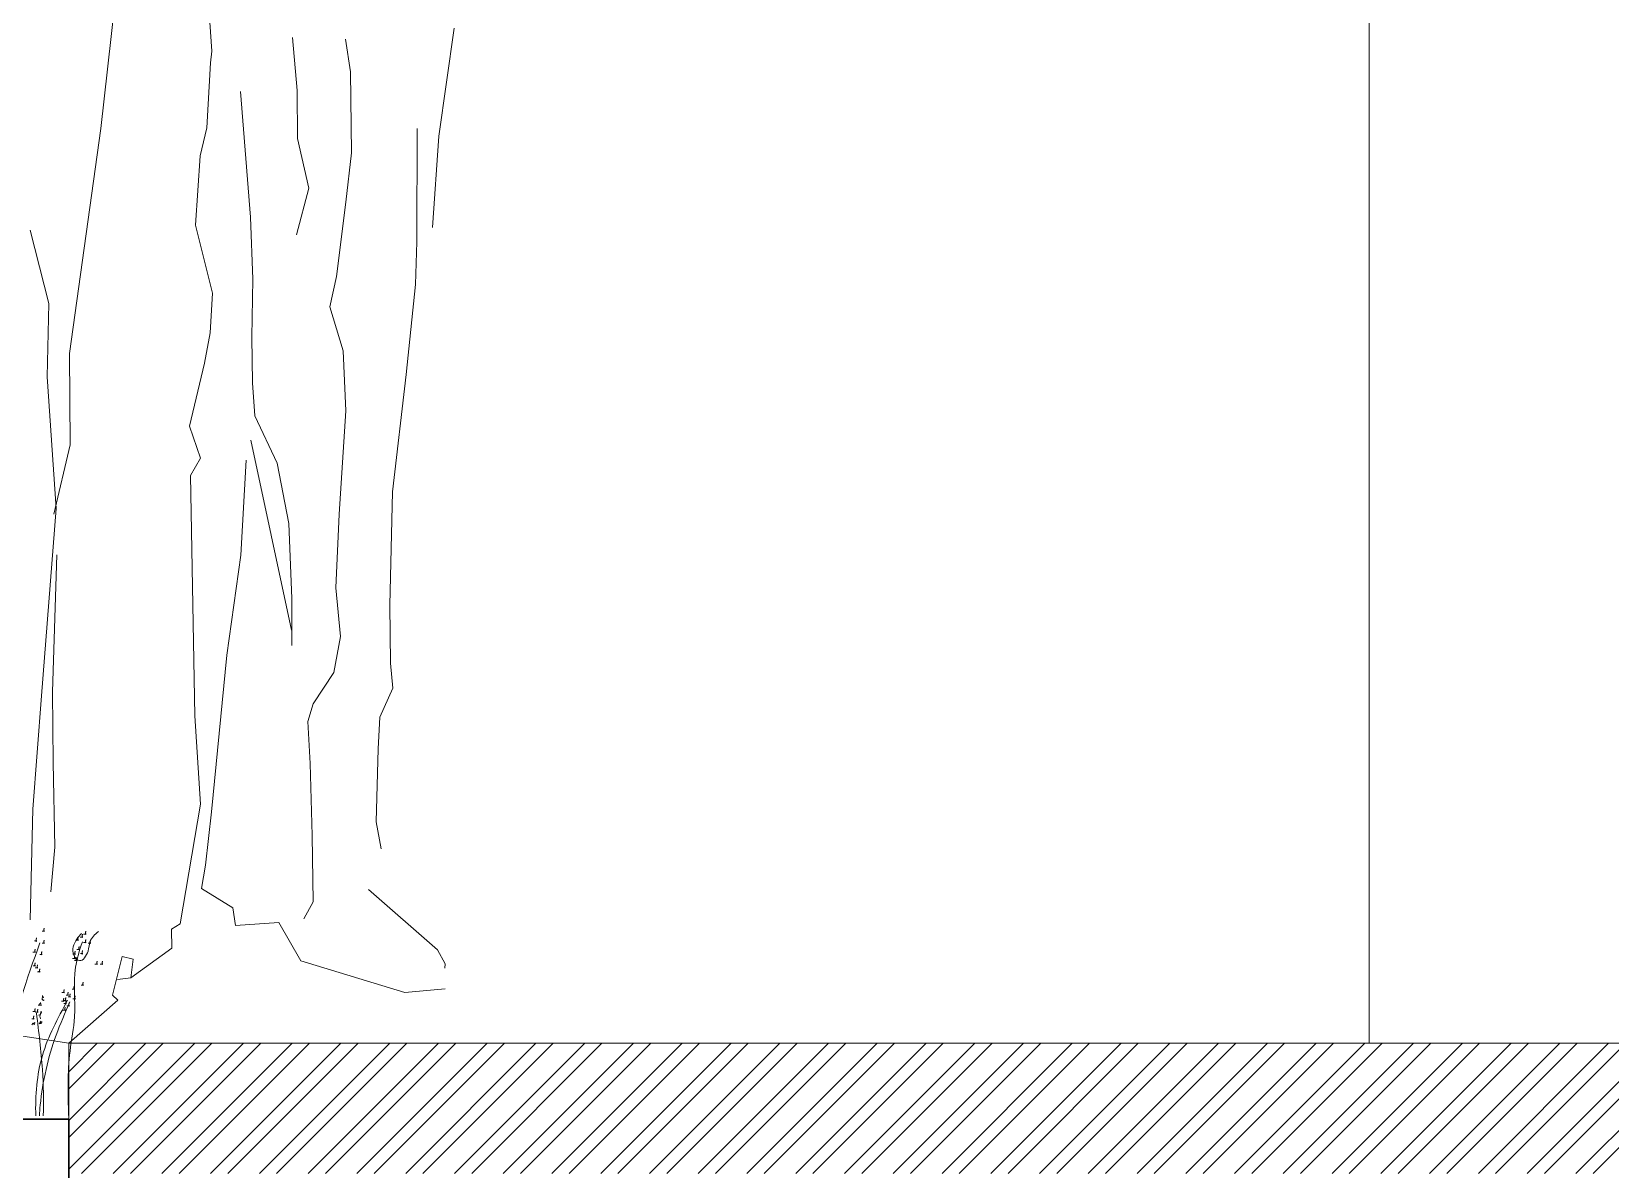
# Model space of a CAD drawing. Header units: metres. Extents: x 0 to 4415, y 1197 to 2590.
# Drawn here: x 1896.078 to 1897.532, y 1202.942 to 1203.99 of the extents above; entities that cross this region are included whole.
import ezdxf

# ---------------------------------------------------------------- set-up
doc = ezdxf.new("R2010")
doc.units = ezdxf.units.M
for name, color, linetype, lineweight in [('00-MUR', 7, 'Continuous', 30), ('AMENAGEMENT', 7, 'Continuous', 5), ('façade 03', 33, 'Continuous', 25), ('vue', 7, 'Continuous', 5)]:
    doc.layers.add(name, color=color, linetype=linetype, lineweight=lineweight)
doc.layers.add('A_VEGETATION', color=7, linetype='Continuous', lineweight=9, true_color=0x009900)

# ---------------------------------------------------------------- blocks, each defined once
blk = doc.blocks.new('Arbustes 1_coupes')
at = {"flags": 128}
for points in [[(25.968, 4.091), (25.975, 4.03), (25.924, 4.039), (25.968, 4.048), (25.975, 4.109)], [(26.146, 4.32), (26.153, 4.259), (26.102, 4.268), (26.146, 4.277), (26.153, 4.338)], [(26.941, 4.109), (26.948, 4.048), (26.896, 4.057), (26.941, 4.065), (26.948, 4.126)], [(27.046, 4.178), (27.053, 4.117), (27.002, 4.126), (27.046, 4.135), (27.053, 4.196)], [(27.124, 4.249), (27.131, 4.188), (27.079, 4.197), (27.124, 4.206), (27.131, 4.267)], [(25.933, 3.828), (25.94, 3.767), (25.889, 3.775), (25.933, 3.784), (25.94, 3.845)], [(26.092, 3.775), (26.099, 3.715), (26.048, 3.723), (26.092, 3.732), (26.099, 3.793)], [(26.146, 4.039), (26.153, 3.978), (26.102, 3.987), (26.146, 3.996), (26.153, 4.057)], [(26.871, 3.783), (26.878, 3.722), (26.826, 3.73), (26.871, 3.739), (26.878, 3.8)], [(26.967, 3.888), (26.974, 3.828), (26.922, 3.836), (26.967, 3.845), (26.974, 3.906)], [(27.046, 3.791), (27.053, 3.73), (27.002, 3.739), (27.046, 3.748), (27.053, 3.809)], [(27.124, 4.055), (27.131, 3.994), (27.079, 4.003), (27.124, 4.012), (27.131, 4.072)], [(27.232, 4.038), (27.239, 3.977), (27.187, 3.985), (27.232, 3.994), (27.239, 4.055)], [(25.933, 3.512), (25.94, 3.451), (25.889, 3.459), (25.933, 3.468), (25.94, 3.529)], [(25.987, 3.458), (25.994, 3.397), (25.942, 3.406), (25.987, 3.415), (25.994, 3.475)], [(26.039, 3.37), (26.046, 3.309), (25.994, 3.317), (26.039, 3.326), (26.046, 3.387)], [(26.861, 3.677), (26.868, 3.616), (26.817, 3.625), (26.861, 3.633), (26.868, 3.694)], [(26.906, 3.633), (26.913, 3.572), (26.861, 3.581), (26.906, 3.59), (26.913, 3.651)], [(27.389, 3.545), (27.396, 3.484), (27.344, 3.493), (27.389, 3.501), (27.396, 3.562)], [(27.513, 3.545), (27.52, 3.484), (27.468, 3.493), (27.513, 3.501), (27.52, 3.562)], [(26.85, 2.957), (26.857, 2.896), (26.805, 2.904), (26.85, 2.913), (26.857, 2.974)], [(27.061, 3.054), (27.068, 2.993), (27.016, 3.002), (27.061, 3.01), (27.068, 3.071)], [(26.104, 2.674), (26.13, 2.639), (26.146, 2.648), (26.104, 2.657), (26.111, 2.754), (26.13, 2.7)], [(26.603, 2.675), (26.61, 2.615), (26.559, 2.623), (26.603, 2.632), (26.61, 2.693)], [(26.613, 2.877), (26.62, 2.816), (26.568, 2.825), (26.613, 2.833), (26.62, 2.894)], [(26.648, 2.693), (26.655, 2.632), (26.603, 2.641), (26.648, 2.649), (26.655, 2.71)], [(26.657, 2.62), (26.664, 2.56), (26.613, 2.568), (26.657, 2.577), (26.664, 2.638)], [(26.709, 2.816), (26.716, 2.755), (26.664, 2.764), (26.709, 2.773), (26.716, 2.833)], [(26.756, 2.78), (26.763, 2.719), (26.711, 2.728), (26.756, 2.736), (26.763, 2.797)], [(26.868, 2.728), (26.875, 2.667), (26.824, 2.675), (26.868, 2.684), (26.875, 2.745)], [(25.9, 2.261), (25.907, 2.2), (25.856, 2.209), (25.9, 2.218), (25.907, 2.278)], [(25.928, 2.436), (25.935, 2.376), (25.884, 2.384), (25.928, 2.393), (25.935, 2.454)], [(25.989, 2.419), (25.996, 2.358), (25.945, 2.367), (25.989, 2.376), (25.996, 2.436)], [(26.034, 2.533), (26.076, 2.525), (26.06, 2.594), (26.05, 2.56), (26.015, 2.525)], [(26.06, 2.207), (26.05, 2.27), (26.076, 2.393), (26.085, 2.358), (26.06, 2.313), (26.015, 2.296)], [(26.632, 2.462), (26.639, 2.402), (26.587, 2.41), (26.632, 2.419), (26.639, 2.48)], [(26.728, 2.568), (26.735, 2.507), (26.683, 2.516), (26.728, 2.525), (26.735, 2.586)], [(25.874, 2.112), (25.919, 2.076), (25.928, 2.12), (25.884, 2.102), (25.858, 2.067)], [(26.034, 2.093), (26.104, 2.138), (26.06, 2.155), (26.041, 2.102), (26.085, 2.102)]]:
    blk.add_lwpolyline(points, dxfattribs=at)
blk.add_spline([(27.028, 4.213), (26.92, 4.083), (26.85, 3.704), (26.981, 3.574), (27.182, 3.799), (27.229, 4.023), (27.431, 4.261)], degree=3)
for points, knots in [([(26.05, 3.993), (25.746, 3.145), (25.274, 1.824), (25.174, 0.449), (25.186, -0.073), (25.186, -0.081)], [0, 0, 0, 0, 0.66825, 1.040569, 1.046614, 1.046614, 1.046614, 1.046614]), ([(26.718, -0.064), (26.704, 0.442), (26.682, 1.221), (26.926, 2.367), (26.796, 3.249), (26.984, 3.816), (27.049, 4.013)], [0.601503, 0.601503, 0.601503, 0.601503, 0.980125, 1.184429, 1.47469, 1.628633, 1.628633, 1.628633, 1.628633]), ([(25.944, -0.073), (25.936, 0.412), (26.005, 1.374), (26.467, 2.221), (26.697, 2.644)], [0.5905888, 0.5905888, 0.5905888, 0.5905888, 0.9488556, 1.3050598, 1.3050598, 1.3050598, 1.3050598]), ([(26.029, -0.072), (26.034, 0.012), (26.09, 0.659), (26.297, 1.576), (26.639, 2.35), (26.753, 2.609)], [0.6030171, 0.6030171, 0.6030171, 0.6030171, 0.6661195, 1.0883514, 1.3002657, 1.3002657, 1.3002657, 1.3002657]), ([(26.121, -0.071), (26.134, 0.291), (26.12, 1.099), (26.022, 1.899), (25.968, 2.339)], [0.5964257, 0.5964257, 0.5964257, 0.5964257, 0.8681547, 1.2006627, 1.2006627, 1.2006627, 1.2006627])]:
    blk.add_open_spline(points, degree=3, knots=knots)
blk = doc.blocks.new('HOM-ENF')
at = {"color": 7, "linetype": 'Continuous'}
for p, q in [((253, 425.6), (249, 487.9)), ((163.5, 466.3), (150.9, 354.2)), ((327.3, 438), (331.8, 389.3)), ((376.1, 436.4), (380.8, 406.6)), ((462.2, 347.2), (476.3, 446.6)), ((251.9, 414.8), (253, 425.6)), ((248.5, 354.9), (251.9, 414.8)), ((380.8, 406.6), (381.8, 331.9)), ((279.5, 388.2), (288.8, 272.5)), ((331.8, 389.3), (331.9, 345.2)), ((150.9, 354.2), (122, 147)), ((242.3, 329), (248.5, 354.9)), ((441.8, 250), (442.3, 354.3)), ((331.9, 345.2), (342.4, 299.4)), ((456.4, 263.1), (462.2, 347.2)), ((238.2, 265.2), (242.3, 329)), ((381.8, 331.9), (376.6, 286.5)), ((342.4, 299.4), (331.1, 256.3)), ((376.6, 286.5), (367.9, 217.8)), ((253.7, 202.6), (238.2, 265.2)), ((288.8, 272.5), (290.7, 215.6)), ((85.7, 260.6), (102.9, 193.2)), ((440.7, 210.6), (441.8, 250)), ((290.7, 215.6), (289.8, 162)), ((367.9, 217.8), (361.8, 190)), ((432.2, 127.8), (440.7, 210.6)), ((102.9, 193.2), (101.6, 125.4)), ((251.7, 166), (253.7, 202.6)), ((361.8, 190), (374, 149.6)), ((246.3, 138), (251.7, 166)), ((289.8, 162), (290.6, 120)), ((122, 147), (122.5, 63)), ((374, 149.6), (376.6, 94.1)), ((232.6, 80.2), (246.3, 138)), ((101.6, 125.4), (109.6, 4.4)), ((290.6, 120), (292.6, 89.6)), ((419.6, 19.7), (432.2, 127.8)), ((292.6, 89.6), (313.3, 45.9)), ((376.6, 94.1), (370.4, -0.9)), ((242.7, 50.6), (232.6, 80.2)), ((122.5, 63), (107.6, -1)), ((289.1, 67.1), (326.6, -107.7)), ((233.6, 34.7), (242.7, 50.6)), ((284.8, 48.8), (279.9, -38.8)), ((313.3, 45.9), (324, -9.4)), ((237.5, -186.8), (233.6, 34.7)), ((416.9, -84.7), (419.6, 19.7)), ((109.6, 4.4), (96.2, -168.2)), ((324, -9.4), (326.8, -78.5)), ((370.4, -0.9), (367.2, -68.9)), ((110.5, -38.3), (106.4, -164.5)), ((279.9, -38.8), (266.9, -130.7)), ((367.2, -68.9), (371.5, -113.5)), ((326.8, -78.5), (326.9, -121.8)), ((417.5, -138.3), (416.9, -84.7)), ((371.5, -113.5), (365.4, -146.8)), ((266.9, -130.7), (252.9, -275.2)), ((419.9, -161.3), (417.5, -138.3)), ((365.4, -146.8), (346.5, -175.6)), ((96.2, -168.2), (88.3, -272.7)), ((106.4, -164.5), (107, -229.5)), ((407.7, -187.9), (419.9, -161.3)), ((242.7, -268), (237.5, -186.8)), ((346.5, -175.6), (341.4, -192)), ((406.2, -217.1), (407.7, -187.9)), ((341.4, -192), (343.6, -230.7)), ((404.3, -284.2), (406.2, -217.1)), ((107, -229.5), (108.6, -307.5)), ((343.6, -230.7), (345.6, -297)), ((88.3, -272.7), (85.7, -374.4)), ((224, -378.2), (242.7, -268)), ((252.9, -275.2), (247.2, -324.1)), ((408.9, -309.2), (404.3, -284.2)), ((345.6, -297), (346.3, -358)), ((108.6, -307.5), (104.9, -348.8)), ((247.2, -324.1), (243.6, -345.8)), ((243.6, -345.8), (272.4, -363.6)), ((461, -402.2), (397.5, -346.6)), ((346.3, -358), (337.7, -373.7)), ((272.4, -363.6), (274.9, -379.8)), ((274.9, -379.8), (314.7, -376.9)), ((314.7, -376.9), (335.2, -412.4)), ((215.9, -383), (224, -378.2)), ((216.3, -400.6), (215.9, -383)), ((178.4, -428), (216.3, -400.6)), ((468.1, -415), (461, -402.2)), ((161.7, -444), (170.4, -408.4)), ((170.4, -408.4), (180.7, -410.9)), ((180.7, -410.9), (178.4, -428)), ((335.2, -412.4), (430.7, -441.6)), ((467.6, -419.1), (468.1, -415)), ((178.4, -428), (166.2, -429.6)), ((121.4, -488.2), (166.6, -448.5)), ((166.6, -448.5), (161.7, -444)), ((430.7, -441.6), (468, -438.1)), ((75.1, -481.1), (121.4, -488.2))]:
    blk.add_line(p, q, dxfattribs=at)

msp = doc.modelspace()

# ---------------------------------------------------------------- hatches: boundary and pattern name
at = {"layer": 'façade 03', "lineweight": 5, "ltscale": 0.01}
h = msp.add_hatch(dxfattribs=at)
h.set_pattern_fill('STEEL', color=256, scale=0.01)
h.set_pattern_definition([(45, (0, 0), (-0.0224506403, 0.0224506403), []), (45, (0, 0.015875), (-0.0224506403, 0.0224506403), [])])
h.paths.add_polyline_path([(1926.1123, 1200.0882), (1919.9142, 1200.0882), (1919.9142, 1199.9382), (1926.1123, 1199.9382)])
h.paths.add_polyline_path([(1919.7142, 1200.0882), (1913.5272, 1200.0882), (1913.5272, 1199.9382), (1919.7142, 1199.9382)])
h.paths.add_polyline_path([(1920.2623, 1203.0882), (1916.9623, 1203.0882), (1916.9623, 1202.9382), (1920.2623, 1202.9382)])
h.paths.add_polyline_path([(1916.7123, 1203.0882), (1914.1672, 1203.0882), (1914.1672, 1202.9382), (1916.7123, 1202.9382)])
h.paths.add_polyline_path([(1926.1652, 1206.3582), (1925.2652, 1206.3582), (1925.2652, 1206.3882), (1914.1623, 1206.3882), (1914.1623, 1206.2382), (1926.1652, 1206.2382)])
h.paths.add_polyline_path([(1925.9087, 1209.6882), (1916.7728, 1209.6882), (1916.7728, 1209.5382), (1923.0087, 1209.5382), (1925.9087, 1209.5382)])
h.paths.add_polyline_path([(1916.6728, 1209.6882), (1914.1623, 1209.6882), (1914.1623, 1209.5382), (1916.6728, 1209.5382)])
h.paths.add_polyline_path([(1908.0623, 1209.6882), (1907.0623, 1209.6882), (1907.0623, 1209.5382), (1908.0623, 1209.5382)])
h.paths.add_polyline_path([(1906.9123, 1209.6882), (1904.9322, 1209.6882), (1904.9322, 1209.5382), (1906.9123, 1209.5382)])
h.paths.add_polyline_path([(1904.8322, 1209.6882), (1899.7046, 1209.6882), (1899.7046, 1209.5382), (1904.8322, 1209.5382)])
h.paths.add_polyline_path([(1899.3546, 1209.6582), (1897.51, 1209.6582), (1897.51, 1209.5382), (1899.3546, 1209.5382)])
h.paths.add_polyline_path([(1905.1619, 1206.3882), (1897.6623, 1206.3882), (1897.6623, 1206.2382), (1905.1619, 1206.2382)])
h.paths.add_polyline_path([(1908.0623, 1206.3882), (1905.2619, 1206.3882), (1905.2619, 1206.2382), (1908.0623, 1206.2382)])
h.paths.add_polyline_path([(1908.0623, 1203.0882), (1897.6623, 1203.0882), (1897.6623, 1203.0582), (1897.6623, 1202.9382), (1908.0623, 1202.9382)])
h.paths.add_polyline_path([(1897.6623, 1203.0582), (1896.1123, 1203.0582), (1896.1123, 1202.9882), (1896.1123, 1202.9382), (1897.6623, 1202.9382)])
h.paths.add_polyline_path([(1908.0623, 1200.0882), (1896.3123, 1200.0882), (1896.3123, 1199.9382), (1908.0623, 1199.9382)])

# ---------------------------------------------------------------- linework, layer by layer
at = {"layer": '00-MUR'}
msp.add_lwpolyline([(1893.2052, 1202.1882), (1890.2052, 1202.1882), (1893.2052, 1202.1882), (1893.2052, 1202.9882), (1896.1123, 1202.9882), (1896.1123, 1199.7382), (1908.0623, 1199.7382)], dxfattribs=at)
at = {"layer": 'vue'}
for p, q in [((1897.31, 1205.2882), (1897.31, 1203.0582)), ((1897.6623, 1203.0582), (1896.1123, 1203.0582)), ((1896.1123, 1203.0582), (1896.1123, 1202.9882))]:
    msp.add_line(p, q, dxfattribs=at)

# ---------------------------------------------------------------- block references
at = {"layer": 'A_VEGETATION', "color": 86, "true_color": 0x1b6b00, "xscale": 0.03920000000000341, "yscale": 0.03920000000000341, "zscale": 0.03920000000000341, "rotation": 0.1380011812737671}
msp.add_blockref('Arbustes 1_coupes', (1895.0649, 1202.9916), dxfattribs=at)
at = {"layer": 'AMENAGEMENT', "xscale": 0.001, "yscale": 0.001, "zscale": 0.001}
msp.add_blockref('HOM-ENF', (1895.991, 1203.5464), dxfattribs=at)

doc.saveas('drawing.dxf')
